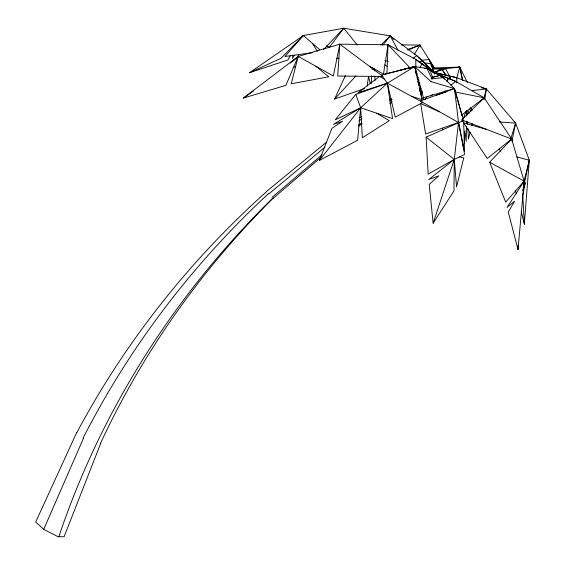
<?xml version="1.0" encoding="UTF-8"?>
<svg xmlns="http://www.w3.org/2000/svg" width="565" height="565" viewBox="0 0 565 565"><rect width="100%" height="100%" fill="white"/><g stroke="black" fill="none" stroke-linecap="round" stroke-linejoin="round"><path stroke-width="0.85" d="M432.395 71.854L455.828 81.445L484.184 97.83L511.671 139.025L524.115 181.16L507.066 207.404L514.538 201.246L508.274 212.066L518.027 249.638L518.091 245.252M466.478 126.504L466.224 141.448L464.818 130.925L464.246 143.694M466.528 123.862L466.57 121.228M466.669 115.952L466.761 110.676M292.698 55.109L292.606 58.407L294.09 55.25M339.805 44.162L337.722 76.007L383.105 76.508L339.805 44.162L333.378 75.964L298.172 56.444L285.932 85.343L243.409 98.056L298.172 56.444L339.805 44.162L388.035 44.755L386.926 73.612L384.447 74.276L414.639 66.599L426.85 68.436L440.954 75.95L443.44 77.589L454.465 88.578L462.919 118.036L462.008 121.122M371.163 83.627L371.77 75.717M372.25 69.566L372.384 67.807M521.212 211.338L524.327 224.206L529.299 160.234L515.612 123.114L486.387 88.924L456.746 77.737L432.423 71.762M518.027 249.638L524.115 181.16L489.657 162.219L511.671 139.025L461.683 119.879L484.184 97.83L482.517 97.335M367.186 85.944L368.521 76.395L370.343 83.797M420.593 87.158L420.049 90.329L420.628 86.381M417.422 78.394L417.662 76.769L417.344 78.055M441.943 77.32L440.954 75.95L434.019 72.49L415.762 59.332L388.035 44.755L383.487 74.072L369.383 66.253M484.791 99.221L486.387 88.924L481.246 87.752M421.215 96.008L422.239 90.852M511.968 141.158L515.612 123.114L499.389 121.955M523.409 184.557L524.115 181.16L505.689 202.122L489.657 162.219M522.964 189.932L529.299 160.234L516.728 156.908M470.129 132.146L468.456 138.898L467.884 128.615M471.803 125.402L472.227 123.714M290.262 63.096L298.172 56.444L291.25 83.754L328.795 76.812L315.779 66.204M523.465 183.279L529.299 160.234M297.981 56.627L298.405 54.939M523.465 183.689L523.896 182.001M483.894 98.162L486.387 88.924L471.662 90.704M483.725 99.468L484.184 97.83L454.86 91.925M456.534 78.634L459.79 67.087L433.447 67.948M522.844 190.808L525.302 182.643L522.787 195.222L524.327 224.206M511.064 137.931L515.612 123.114M462.17 116.461L454.465 88.578L420.233 100.994L458.54 122.492L464.614 154.429L454.267 159.422L428.715 179.543L438.828 175.842L429.202 184.36L433.136 223.217L454.267 159.422L458.54 122.492L454.465 88.578L431.116 81.657M447.296 81.579L448.412 78.267L448.914 78.274M462.467 121.32L465.92 111.397M421.596 94.447L419.965 91.191L421.151 88.076M424.025 99.701L414.639 66.599L381.375 75.088L387.357 83.203L395.203 117.202L422.818 102.427L387.357 83.203L355.795 94.362L360.682 107.767L357.574 140.275L319.38 160.432L331.902 128.34L342.531 121.313L333.449 124.364L360.682 107.767L387.357 83.203L414.639 66.599L431.173 81.77M100.747 443.264L64.099 536.75L57.927 536.686L43.731 529.32L35.701 522.018L76.748 432.423M43.731 529.32L83.458 438.278M364.46 88.55L334.6 99.045L345.342 75.703M290.346 55.483L287.875 59.975L249.709 72.624L303.356 35.524L343.753 28.25L390.245 35.856L416.688 55.624L422.818 61.062L434.019 72.49L455.828 81.445L450.877 85.117M446.795 81.141L448.412 78.267M414.569 54.085L419.965 45.101L434.718 68.386M419.936 67.454L422.147 63.767L421.765 63.287M433.136 223.217L453.97 190.885L454.267 159.422L426.123 137.14L463.618 120.479L464.522 151.462L458.54 122.492L425.607 133.983L420.643 103.515L439.386 111.743M328.929 47.813L343.753 28.25L357.412 45.129M424.788 99.885L427.366 96.544M319.38 160.432L360.682 107.767L392.562 118.615L387.357 83.203L358.033 92.681L379.595 76.43L384.37 79.142M382.731 45.221L390.245 35.856L393.918 39.55M355.795 94.362L335.214 119.844L360.682 107.767L362.349 137.747L389.271 120.698L376.622 113.191M319.769 49.741L303.356 35.524L284.937 56.486L312.558 52.7M462.544 145.643L463.681 144.343M334.6 99.045L355.978 75.901M323.526 49.565L343.753 28.25M303.356 35.524L281.017 58.28L249.709 72.624M380.803 45.108L390.245 35.856L398.014 50.32M292.324 61.55L298.172 56.444M273.255 198.237L321.308 157.013M272.111 197.326L322.078 154.746M418.432 77.631L417.182 78.697L419.096 80.265M268.834 193.922L324.932 147.154M266.645 191.358L326.57 142.154M511.671 139.025L487.214 158.525L463.639 122.831L486.677 129.456M420.473 94.433L421.843 93.359M430.594 95.965L432.599 94.376M461.838 114.879L484.184 97.83M413.149 58.252L416.688 55.624L434.019 72.49L456.746 77.737L456.81 82.942M358.577 126.2L362.172 123.643M390.189 103.692L391.63 102.668M243.409 98.056L253.388 90.979M358.747 124.858L361.642 122.845M389.871 103.204L392.039 101.693M358.952 120.882L361.89 118.982M389.857 100.951L392.068 99.532M359.806 117.711L361.31 116.8M389.793 99.44L391.291 98.522M428.821 69.255L434.019 72.49L445.665 68.633L459.79 67.087L467.311 82.532M415.868 67.143L415.762 59.332L434.019 72.49L441.364 69.389L445.665 68.633L449.479 76.211M407.859 50.059L419.965 45.101L420.501 46.768L419.965 45.101L401.15 44.84M407.81 49.515L419.965 45.101M436.505 95.238L446.47 91.714M293.03 67.468L295.552 66.67M421.554 98.331L454.465 88.578M431.745 77.68L439.86 75.456L443.44 77.589L444.387 79.079M399.37 70.35L414.639 66.599L422.189 99.68L411.581 96.333M458.081 67.517L459.79 67.087L462.905 80.731M432.359 77.2L439.86 75.456M458.088 67.475L459.79 67.087L462.283 79.806M418.079 61.797L422.818 61.062M422.161 60.236L429.068 59.48L434.64 68.979M431.349 78.923L443.44 77.589M415.953 74.079L417.676 73.93M336.387 58.393L339.028 58.301M433.419 68.316L445.665 68.633M424.223 68.365L426.85 68.436L429.866 69.94L432.748 77.899M434.337 68.768L441.364 69.389L442.409 70.074L446.59 75.632M424.131 62.828L431.37 63.873L434.69 68.746M384.836 60.688L388.261 61.239M447.099 90.365L448.822 90.711M459.444 156.922L463.738 157.953L456.577 186.831L454.267 159.422L428.164 174.077L426.123 137.14M420.007 85.364L418.531 84.905L418.128 81.713L419.244 82.999M326.591 45.906L329.798 47.34M419.965 91.191L422.246 92.448M384.807 64.848L386.983 66.275M388.035 44.755L410.494 68.344M470.101 107.618L471.817 109.589M449.083 75.555L450.891 79.171M419.873 84.298L418.128 81.713L418.658 82.773M442.409 70.074L446.166 75.767M467.651 110.323L469.381 113.148M312.544 43.484L317.304 51.281M499.213 149.061L500.569 151.293M444.945 90.605L445.82 92.13M426.85 68.436L432.19 79.036M434.217 74.156L434.019 72.49L429.068 59.48M449.465 76.042L450.524 79.298M469.918 109.003L470.709 111.467M431.37 63.873L434.019 72.49M515.344 190.426L516.318 193.802M442.55 128.128L442.847 129.858M471.747 109.123L472.001 110.853M471.471 108.466L471.711 110.203M374.136 68.393L374.355 70.964M374.786 76.098L375.146 80.385M466.881 110.627L467.121 114.914M467.502 121.765L467.643 124.335M415.904 69.742L415.946 73.217M100.584 443.207A779.149 690.303 -39.3 0 1 273.149 198.138M58.788 536.87A787.13 698.432 -41.7 0 1 272.846 198.061M76.911 432.493A796.756 704.054 -37.6 0 1 266.744 191.464M83.076 438.129A794.771 705.205 -40.7 0 1 268.516 193.583"/></g></svg>
